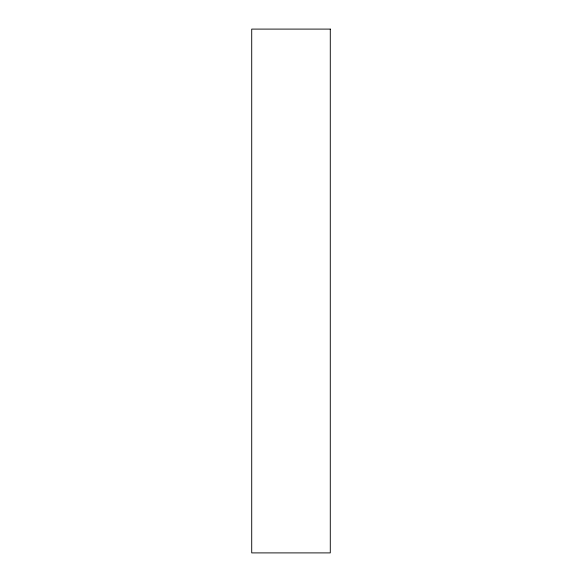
<?xml version="1.0" encoding="UTF-8"?>
<svg xmlns="http://www.w3.org/2000/svg" width="582" height="582" viewBox="0 0 582 582"><rect width="100%" height="100%" fill="white"/><g stroke="black" fill="none" stroke-linecap="round" stroke-linejoin="round"><path stroke-width="0.87" d="M330.285 29.1L251.715 29.1L251.715 552.9L330.285 552.9L330.285 29.1"/></g></svg>
